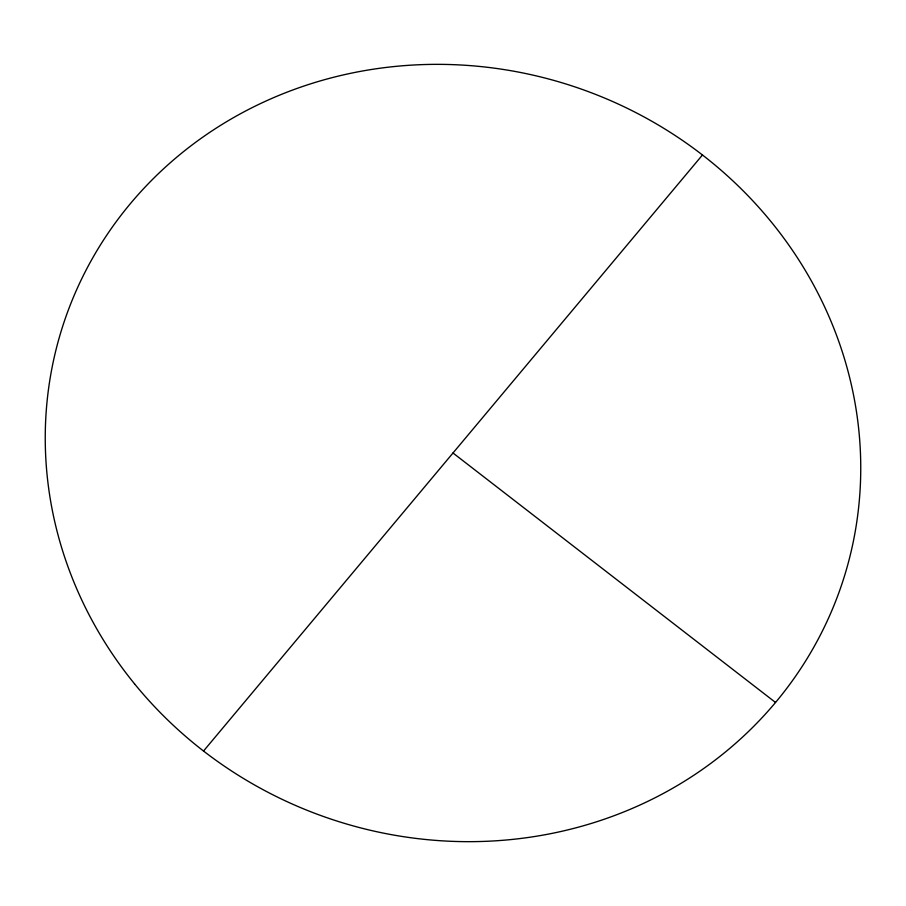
<?xml version="1.0" encoding="UTF-8"?>
<svg xmlns="http://www.w3.org/2000/svg" width="906" height="906" viewBox="0 0 906 906"><rect width="100%" height="100%" fill="white"/><g stroke="black" fill="none" stroke-linecap="round" stroke-linejoin="round"><path stroke-width="1.36" d="M203.533 751.029L702.467 154.971M453 453L775.525 702.467M134.518 683.815A410.384 385.877 19.4 0 0 832.75 608.402A410.384 385.877 19.4 0 0 391.732 66.795A410.384 385.877 19.4 0 0 134.518 683.815"/></g></svg>
